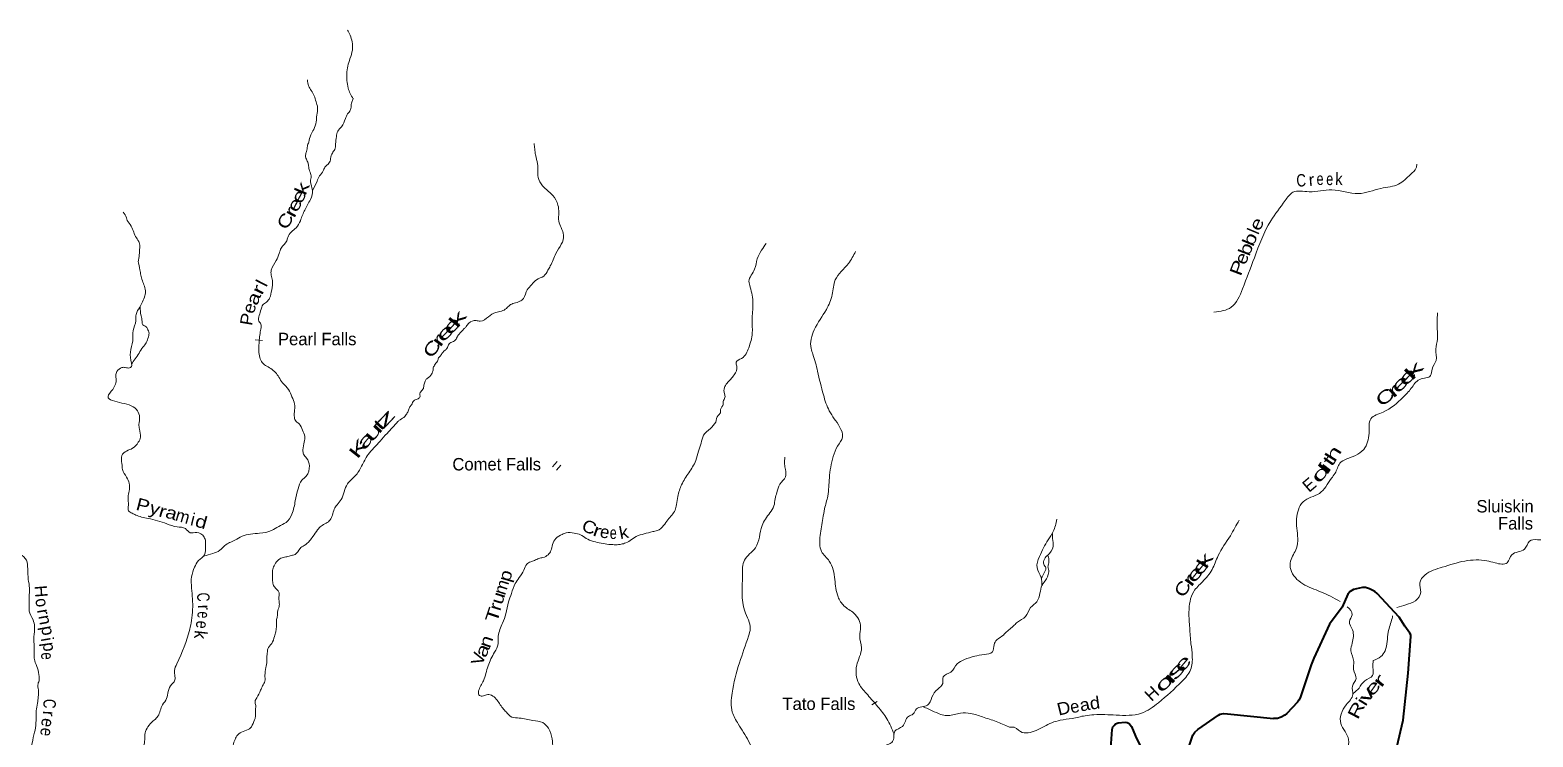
# Model space of a CAD drawing. Header units: feet. Extents: x -252658 to 9, y -366365 to -181930.
# Drawn here: x -204389 to -180199, y -261397 to -250029 of the extents above; entities that cross this region are included whole.
import ezdxf
from ezdxf.enums import TextEntityAlignment as Align

# ---------------------------------------------------------------- set-up
doc = ezdxf.new("R2010")
doc.units = ezdxf.units.FT
doc.header["$LTSCALE"] = 80
doc.layers.add('26', color=7, linetype='Continuous', lineweight=40)
doc.layers.add('39', color=7, linetype='Continuous', lineweight=13)
doc.layers.add('41', color=7, linetype='Continuous')

msp = doc.modelspace()

# ---------------------------------------------------------------- linework, layer by layer
at = {"layer": '26'}
for points in [[(-182392.09, -261563.1), (-182290.15, -261126.81), (-182206.15, -260374.2), (-182163.66, -259784.42), (-182165.07, -259755.98), (-182179.03, -259725.72), (-182260.44, -259614.01), (-182353.13, -259472.91), (-182707.07, -259090.34), (-182745.63, -259057.23), (-182828.03, -259013.53), (-182893.17, -258994.91), (-182942.9, -258993.39), (-183086.24, -259027.5), (-183139.74, -259057.75), (-183177.69, -259100.45), (-183267.94, -259309.25), (-183473.63, -259581.67), (-183723.64, -260129.68), (-183766.78, -260238.12), (-183944.01, -260766.52), (-183966.7, -260807.97), (-183988.8, -260840.57), (-184157.64, -261018.74), (-184191.18, -261047.71), (-184253.98, -261080.29), (-184312.14, -261098.91), (-184376.1, -261099.74)], [(-187036.73, -262178.25), (-186974.34, -261276.6), (-186960.49, -261236.23), (-186941.88, -261210.62), (-186916.29, -261187.35), (-186877.34, -261172.55), (-186760.44, -261161.75), (-186730.2, -261164.08), (-186699.91, -261178.85), (-186662.74, -261226.92), (-186597.51, -261385.42), (-186428.86, -261730.37)], [(-185775.43, -261669.32), (-185673.98, -261370.9), (-185641.54, -261320.01), (-185593.13, -261276.85), (-185261.22, -261047.71), (-185231.69, -261032.97), (-185182.13, -261022.1), (-185112.7, -261023.14), (-184376.1, -261099.74)]]:
    msp.add_lwpolyline(points, dxfattribs=at)
at = {"layer": '39'}
for p, q in [((-200764.9, -255009.69), (-200646.2, -255020.01)), ((-195982.46, -257054.68), (-195906.63, -256966.37)), ((-195916.1, -257107.18), (-195844.76, -257024.82)), ((-190837.74, -260881.62), (-190755.2, -260829.45))]:
    msp.add_line(p, q, dxfattribs=at)
for points in [[(-199190.05, -251137.07), (-199269.29, -250961.01), (-199288.61, -250839.59), (-199292.06, -250728.65), (-199240.13, -250490.07), (-199200.63, -250351.97), (-199205.58, -250218.81), (-199237.31, -250111.19), (-199281.75, -250029.46)], [(-201590.88, -258488.33), (-201449.42, -258447.61), (-201333.36, -258396.06), (-201255, -258319.39), (-201091.77, -258232.73), (-200977.44, -258169.05), (-200694.23, -258121.65), (-200501.74, -258076.03), (-200387.36, -258010.33), (-200269.05, -257948.76), (-200173.25, -257816.08), (-200119.83, -257599.71), (-200075.08, -257409.33), (-200013.33, -257267.75), (-199945.27, -257200.91), (-199893.07, -257036.91), (-199938.57, -256914.85), (-199985.44, -256851.2), (-199997.89, -256780.34), (-199974.78, -256653.93), (-199968.73, -256567.4), (-200004.54, -256461.7), (-200056.65, -256363.66), (-200106.1, -256324.13), (-200134.8, -256258.92), (-200131.92, -256136.04), (-200131.81, -256045.33), (-200173.34, -255925.38), (-200227.08, -255811.17), (-200323.21, -255699.94), (-200385.63, -255611.72), (-200438.26, -255535.84), (-200513.37, -255473.5), (-200598.79, -255421), (-200654.14, -255375.28), (-200690.56, -255295.77), (-200708.1, -255184.47), (-200700.16, -255017.36), (-200687.5, -254906.82), (-200671.19, -254812.48), (-200681.67, -254743.69), (-200705.08, -254710.86), (-200700.9, -254618.24), (-200670.39, -254520.23), (-200642.56, -254450.37), (-200583.03, -254403.47), (-200533.14, -254338.19), (-200499.87, -254208), (-200488.33, -254059.12), (-200508.45, -253971.95), (-200506.52, -253889.36), (-200428.38, -253736.09), (-200379.37, -253622.41), (-200345.08, -253534.57), (-200257.76, -253419.82), (-200240.33, -253363.82), (-200185.95, -253278.49), (-200105.71, -253207.91), (-200038.58, -253094.68), (-199968.07, -252923.08), (-199877.47, -252754), (-199843.68, -252601.64), (-199874.75, -252465.82), (-199864.58, -252375.37), (-199888.82, -252292.13), (-199907.12, -252213.06), (-199919.8, -252152.28), (-199948.55, -252089.08), (-199955.47, -252040.53), (-199937.95, -251980.5), (-199925.9, -251896.14), (-199904.21, -251830.16), (-199871.31, -251716.08), (-199822.87, -251626.57), (-199783.79, -251506.6), (-199775.21, -251397.97), (-199760.25, -251275.38), (-199786.27, -251182.02), (-199814.26, -251086.59), (-199864.69, -251002.69), (-199905.24, -250927.11), (-199925.17, -250831.88)], [(-199843.97, -252609.78), (-199769.8, -252458.35), (-199731.57, -252374.64), (-199671.28, -252295.5), (-199643.69, -252235.72), (-199577.69, -252170.84), (-199551.73, -252094.88), (-199523.48, -252006.89), (-199483.85, -251949.42), (-199471.66, -251859.02), (-199458.85, -251742.43), (-199434.67, -251656.35), (-199376.59, -251585.23), (-199313.06, -251453.77), (-199277.04, -251378.06), (-199235.39, -251320.64), (-199222.18, -251272.59), (-199210.08, -251186.22), (-199188.67, -251132.33), (-199186.82, -251124.54)], [(-197513.16, -254956), (-197401.29, -254831.04), (-197368.22, -254795.58), (-197324.65, -254742.23), (-197210.84, -254700.71), (-197142.56, -254710.46), (-197011.93, -254639.12), (-196893.43, -254569.49), (-196802.29, -254549.58), (-196722.67, -254505.19), (-196671.14, -254456.08), (-196597.8, -254421.62), (-196504.41, -254391.68), (-196446.89, -254344.73), (-196385.19, -254205.16), (-196312.72, -254122.3), (-196236.33, -254043.56), (-196122.14, -253985.92), (-196053.37, -253888.86), (-196015.57, -253823.28), (-195924.21, -253621.96), (-195800.43, -253326.71), (-195841.95, -253206.76), (-195877.77, -253101.05), (-195878.68, -252968), (-195891.87, -252842.7), (-195974.93, -252689.46), (-196112.97, -252561.07), (-196200.62, -252431.91), (-196217.7, -252300.47), (-196218.9, -252179.5), (-196253.86, -252037.54), (-196265.65, -251938.48), (-196275.7, -251851.55)], [(-185332.69, -254563.68), (-185053.73, -254487.14), (-184874.1, -254192.38), (-184682.93, -253690.27), (-184418.47, -253096.04), (-184186.16, -252769.44), (-184062.16, -252637.41), (-183801.84, -252629.21), (-183436.45, -252599.61), (-183007.14, -252659.08), (-182647.42, -252575.07), (-182360.45, -252506.64), (-182169.7, -252350.92), (-182078.17, -252246.86), (-182067.66, -252186.51)], [(-202646.72, -253755.28), (-202623.94, -253530.5), (-202632.08, -253447.65), (-202676.6, -253369.95), (-202720.85, -253280.17), (-202762.84, -253180.36), (-202825.21, -253090.12), (-202838.32, -253047.47), (-202888.55, -252955.52)], [(-193352.08, -256334.3), (-193315.34, -256228.38), (-193278.01, -256182.95), (-193274.72, -256128.61), (-193232.56, -256049.02), (-193231.48, -256002.69), (-193203.74, -255936.86), (-193212.44, -255878.19), (-193214.16, -255779.38), (-193170.22, -255709.92), (-193056.25, -255575.68), (-193012.63, -255433.65), (-193025.26, -255370.85), (-192937.16, -255308.53), (-192820.33, -255138.08), (-192764.47, -254903.63), (-192767.48, -254687.88), (-192753.39, -254430.22), (-192766.25, -254290.82), (-192797.51, -254163.06), (-192817.5, -254069.84), (-192726.28, -253874.57), (-192684.11, -253708.31), (-192614.4, -253570.96), (-192541.27, -253459.89)], [(-202579.77, -254398.33), (-202541.21, -254300.52), (-202531.93, -254248.34), (-202547.7, -254147.16), (-202579.91, -254059.69), (-202606.03, -253970.36), (-202620.2, -253887.36), (-202649.08, -253743.53)], [(-190483.04, -261349.91), (-190599.41, -261103.64), (-190742.12, -260912.04), (-190906.95, -260722.41), (-191049.66, -260538.86), (-191083.63, -260244.81), (-191006.94, -259965.1), (-191034.96, -259773.75), (-191020.76, -259630.82), (-191129.23, -259407.07), (-191288.09, -259289.94), (-191382.54, -259142.74), (-191436.64, -258864.76), (-191524.93, -258568.57), (-191649.55, -258413.25), (-191671.48, -258157.48), (-191626.99, -257881.73), (-191600.71, -257728.75), (-191550.24, -257523.48), (-191523.85, -257231.57), (-191461.2, -256887.39), (-191390.64, -256720.42), (-191310.04, -256573.61), (-191358.2, -256410.41), (-191524.99, -256152.31), (-191619.35, -255896.38), (-191713.61, -255515.61), (-191787.84, -255243.62), (-191817.94, -255148.92), (-191767.4, -254849.01), (-191571.96, -254523.24), (-191477.2, -254283.84), (-191428.72, -254048.36), (-191217.24, -253783.03), (-191102.4, -253589.98)], [(-204630.89, -263142.01), (-204527.14, -263132.35), (-204422.05, -263118.83), (-204323.51, -263127.32), (-204266.18, -263088.43), (-204231.05, -263051), (-204149.79, -263022.78), (-204032.52, -263005.53), (-203920.81, -262967.98), (-203824.28, -262889.75), (-203777.9, -262802.21), (-203640.81, -262712.88), (-203510.51, -262655.64), (-203406.06, -262583.65), (-203312.32, -262452.94), (-203253.63, -262355.63), (-203218.67, -262239.59), (-203121.43, -262131.13), (-203042.69, -262038.35), (-202980.24, -261953.22), (-202713.35, -261742.14), (-202613.67, -261615.61), (-202548.42, -261496.29), (-202543.76, -261383.53), (-202519.25, -261283.35), (-202454.51, -261186.19), (-202330.71, -261062.27), (-202255.94, -260880.69), (-202191.11, -260779.5), (-202166.27, -260665.22), (-202107.15, -260549.78), (-202061.57, -260496.49), (-202057.86, -260424.01), (-202065.71, -260329.08), (-202026.87, -260219.18), (-201818.47, -259666.01), (-201791, -259525.59), (-201772.71, -259346.65), (-201788.86, -259003.59), (-201790.66, -258822.13), (-201740.71, -258668.16), (-201677.75, -258560.88), (-201580.84, -258466.53), (-201567.52, -258327.77), (-201563.71, -258251.27), (-201588.29, -258182.13), (-201705.5, -258110.69), (-201812.33, -258112.08), (-201889.4, -258047.68), (-202023.72, -258018.15), (-202187.81, -257969.74), (-202488, -257881.67), (-202594.31, -257860.89), (-202686.24, -257828.38), (-202746.04, -257800.69), (-202804.39, -257761.5), (-202804.39, -257671.93), (-202812.17, -257539.52), (-202792.71, -257442.17), (-202793.18, -257317.78), (-202835.22, -257219.99), (-202900.81, -257095.4), (-202910.68, -257000.42), (-202911.69, -256871.4), (-202837.45, -256798.66), (-202739.7, -256754.72), (-202646.77, -256658.25), (-202610.6, -256576.51), (-202629.73, -256447.03), (-202636.04, -256372.29), (-202625.16, -256251.62), (-202661.16, -256153.98), (-202910.06, -256026.87), (-203133.3, -255922.57), (-203058.06, -255807.52), (-203015.76, -255721.9), (-203002.03, -255651.69), (-203010.54, -255584.96), (-202990.91, -255520.95), (-202910.81, -255456.42), (-202856.39, -255455.75), (-202788.06, -255463.49), (-202757.29, -255440.06), (-202758.03, -255385.62), (-202774.07, -255209.86), (-202737.56, -255027.34), (-202727.65, -254862.3), (-202687.68, -254704.05), (-202683.26, -254601.36), (-202622.08, -254483.95), (-202579.77, -254398.33)], [(-202756.79, -255399.57), (-202697.98, -255316.56), (-202635.4, -255225.39), (-202572.67, -255128.18), (-202518.62, -255056.95), (-202484.18, -254963.07), (-202476.35, -254886.67), (-202491.61, -254850.01), (-202536.51, -254788.43), (-202574.35, -254769.35), (-202585.21, -254716.67), (-202603.18, -254623.5), (-202619.49, -254478.75)], [(-181735.49, -254575.42), (-181737.63, -254879.51), (-181734.44, -254998.35), (-181761.81, -255161.28), (-181757.04, -255342.57), (-181822.58, -255481.06), (-181845.51, -255585.62), (-182021.48, -255648.81), (-182157.66, -255790.82), (-182289.82, -255934.87), (-182608.25, -256172.25), (-182808.76, -256281.57), (-182836.61, -256510.96), (-182923.19, -256772.15), (-183057.05, -256871.89), (-183306.09, -256996.98), (-183383.89, -257157.53), (-183442.96, -257237.67), (-183532.7, -257373.97), (-183636.34, -257479.96), (-183899.58, -257615.02), (-183975.13, -257743.37), (-183999.41, -258039.25), (-184003.7, -258361.45), (-184099.99, -258568.19), (-184096.91, -258703.15), (-183904.85, -258934.11), (-183617.24, -259061.04), (-183301.87, -259217.3)], [(-197899.69, -255463.7), (-197868.02, -255402), (-197824.23, -255338.59), (-197819.68, -255316.53), (-197784.27, -255267.01), (-197750.96, -255221.48), (-197711.71, -255180.12), (-197678.73, -255148.69), (-197655.16, -255088.8), (-197630.39, -255063.21), (-197573.39, -255038.42), (-197540.55, -255013.03), (-197510.9, -254951.28)], [(-205217.34, -263533.92), (-205173.83, -263471.08), (-205024.32, -263367.96), (-204929.51, -263277.58), (-204853.07, -263196.84), (-204769.37, -263150.53), (-204708.48, -263131.89), (-204646.53, -263153.58), (-204550.87, -263026.95), (-204501.91, -262915.28), (-204469.44, -262819.33), (-204471.02, -262714.48), (-204518.73, -262600.42), (-204529.39, -262539.69), (-204520.71, -262427.02), (-204440.13, -262255.67), (-204401.57, -262157.86), (-204344.18, -262030.28), (-204268.9, -261913.22), (-204202.58, -261834.24), (-204186.31, -261741.92), (-204236.88, -261664.07), (-204310.4, -261619.92), (-204353.62, -261572.49), (-204355.86, -261495.84), (-204315.51, -261321.47), (-204293.99, -261176.88), (-204289.32, -260977.44), (-204268.32, -260855.01), (-204257.86, -260752.47), (-204255.27, -260641.67), (-204260.96, -260540.74), (-204241.33, -260476.73), (-204244.18, -260426.27), (-204267.25, -260292.66), (-204314.76, -260170.54), (-204321.11, -260011.15), (-204325.95, -259787.29), (-204316.04, -259622.25), (-204341.69, -259512.77), (-204402.87, -259372.17), (-204402.34, -259263.34), (-204403.64, -259146.39), (-204398.27, -259003.42), (-204417.17, -258863.87), (-204427.36, -258696.31), (-204448.18, -258552.68), (-204546.84, -258463.56), (-204670.47, -258408.09), (-204721.65, -258356.43), (-204775.9, -258177.71), (-204817.7, -257983.17), (-204841.94, -257899.92), (-204885.23, -257683.17), (-204909.56, -257517.29), (-204910.05, -257366.1), (-204887.22, -257251.77), (-204842.72, -257158.14), (-204817.5, -257027.74), (-204776.88, -256927.97), (-204763.37, -256781.16), (-204736.66, -256672.97), (-204706.44, -256587.05), (-204722.58, -256501.99), (-204716.34, -256407.41), (-204698.71, -256256.67), (-204672.59, -256088), (-204663.54, -255959.22), (-204697.05, -255841.48), (-204775.2, -255736.75), (-204850.03, -255662.33), (-204977.54, -255600.71), (-205144.93, -255606.64), (-205215.93, -255627.06), (-205288.38, -255623.24), (-205381.53, -255643.11), (-205457.18, -255689.61), (-205545.73, -255598.73), (-205643.68, -255479.39), (-205734.34, -255392.48), (-205814.88, -255303.81), (-205903.11, -255285.5), (-205963.3, -255360.61), (-206034.73, -255399.15), (-206071.17, -255406.31), (-206123.53, -255405.01), (-206145.87, -255412.52), (-206208.06, -255400.9), (-206236.44, -255408.26), (-206282.85, -255411.14), (-206355.35, -255409.34)], [(-201266.73, -262092.44), (-201283.01, -262013.43), (-201283.09, -261930.78), (-201283.83, -261876.34), (-201231.18, -261778.88), (-201157.49, -261643.64), (-201122.58, -261529.61), (-201090.16, -261435.68), (-201050.24, -261366.12), (-200960.22, -261307.88), (-200854.42, -261264.14), (-200827.48, -261232.56), (-200776.56, -261122.96), (-200761.33, -261074.96), (-200761.65, -261002.39), (-200757.65, -260917.83), (-200757.04, -260891.64), (-200767.66, -260828.89), (-200738.01, -260767.14), (-200678.74, -260645.65), (-200646.89, -260575.89), (-200610.86, -260500.19), (-200608.64, -260405.51), (-200591.67, -260282.97), (-200579.15, -260178.47), (-200577.27, -260097.89), (-200570.05, -260047.68), (-200562.4, -259979.33), (-200499.91, -259892.19), (-200454.98, -259780.43), (-200433.1, -259706.39), (-200425.78, -259652.15), (-200422.03, -259577.66), (-200422.81, -259525.23), (-200409.27, -259463.08), (-200407.52, -259388.55), (-200379.27, -259300.56), (-200379.59, -259227.99), (-200383.74, -259147.26), (-200387.76, -259060.48), (-200429.01, -259015.12), (-200468.11, -258963.75), (-200481.31, -258925.13), (-200485.51, -258846.41), (-200487.7, -258767.75), (-200484.56, -258719.45), (-200462.67, -258645.41), (-200408.38, -258564.12), (-200328.66, -258515.7), (-200255.74, -258499.37), (-200182.72, -258479), (-200123.9, -258462.32), (-200043.1, -258367.57), (-199977.43, -258316.79), (-199940.61, -258293.52), (-199891.1, -258244.35), (-199837.05, -258173.13), (-199759.99, -258066.19), (-199704.2, -258007.1), (-199622.52, -257960.75), (-199558.77, -257905.89), (-199522.74, -257830.19), (-199492.24, -257732.18), (-199448.34, -257664.73), (-199381.88, -257579.71), (-199281.28, -257328.22), (-199155.38, -257200.33), (-199052.93, -257041.61), (-198947.85, -256856.76), (-198753.37, -256639.85), (-198643.66, -256515.59), (-198556.82, -256420.99), (-198467.96, -256326.44), (-198432.97, -256295.05), (-198355.22, -256244.57), (-198334.33, -256212.84), (-198302.8, -256157.18), (-198283.31, -256099.21), (-198250, -256053.67), (-198214.31, -255992.07), (-198157.26, -255965.27), (-198116.18, -255932.02), (-198110.46, -255859.6), (-198064.88, -255806.3), (-198049.28, -255742.19), (-198027.58, -255676.21), (-198004.49, -255636.47), (-197959.38, -255603.32), (-197928.18, -255561.76), (-197909.26, -255527.97), (-197899.69, -255463.7)], [(-179905, -255637.83), (-179815, -256035.22), (-179728.29, -256327.86), (-179647.08, -256541.92), (-179732.82, -256684.3), (-179631.03, -256840.1), (-179529.39, -257018.06), (-179543.09, -257243.52), (-179605.42, -257498.84), (-179744.14, -257715.35), (-179901.8, -258042.49), (-179993.78, -258211), (-180254.31, -258249.41), (-180333.9, -258377.73), (-180540.32, -258466.88), (-180613.86, -258595.24), (-180807.56, -258597.88), (-180938.47, -258564.71), (-181295.6, -258568.19), (-181657.45, -258668.3), (-181936.75, -258793.18), (-182018.34, -258919.47), (-182005.26, -259066.58), (-182090.99, -259206.94), (-182242.75, -259270.3), (-182388.37, -259315.2)], [(-195784.56, -262617.05), (-195789.79, -262601.08), (-195906.17, -262322.05), (-195922.62, -262077.75), (-195974.2, -261870.87), (-195978.67, -261717.57), (-195986.02, -261429.14), (-196044.49, -261258.38), (-196137.07, -261167.4), (-196297.42, -261131.17), (-196514.16, -261093.55), (-196632.69, -261078.52), (-196727.47, -260995.54), (-196780.48, -260935.77), (-196885.83, -260788.03), (-196963, -260727.67), (-197043.36, -260717.61), (-197110.39, -260740.14), (-197164.33, -260720.66), (-197168.91, -260658.06), (-197092.5, -260492.65), (-197016.41, -260254.67), (-196912.55, -260035.52), (-196855.01, -259901.9), (-196852.04, -259774.99), (-196782.65, -259565.06), (-196730.78, -259415.17), (-196686.08, -259226.81), (-196640.53, -259088.85), (-196580.42, -258931.1), (-196517.7, -258833.89), (-196440.31, -258712.85), (-196395.75, -258617.21), (-196330.42, -258580.53), (-196269.48, -258559.86), (-196198.15, -258525.35), (-196133.33, -258510.83), (-196051.69, -258466.49), (-196005.83, -258401.11), (-195977.34, -258303.05), (-195926.65, -258203.52), (-195826.47, -258141.51), (-195759.3, -258112.94), (-195630.51, -258120.16), (-195528.37, -258146.88), (-195439.03, -258203.52), (-195321.29, -258252.79), (-195194.99, -258280.11), (-195074.58, -258301.24), (-194988.04, -258305.4), (-194893.25, -258301.7), (-194822.29, -258283.3), (-194730.58, -258239.22), (-194632.32, -258173.12), (-194506.42, -258131.89), (-194366.53, -258095.05), (-194295.62, -258078.66), (-194190.93, -257996.6), (-194124.27, -257903.52), (-194007.87, -257751.19), (-193985.61, -257661.04), (-193964.37, -257528.53), (-193901.54, -257340.62), (-193788.22, -257147.9), (-193672.79, -256951.21), (-193630.99, -256801.07), (-193587.75, -256675.16), (-193548.43, -256545.11), (-193439.11, -256436.96), (-193352.08, -256334.3)], [(-192494.51, -262759.6), (-192471.82, -262569.43), (-192433.45, -262386.28), (-192467.53, -262239.22), (-192553.88, -262027.61), (-192680.44, -261771.61), (-192823.05, -261465.24), (-192989.82, -261187), (-193086.25, -260997.52), (-193090.03, -260693.46), (-192970.92, -260204.43), (-192823.69, -259773.85), (-192797.44, -259657.13), (-192885.74, -259373.02), (-192921.49, -258795.05), (-192891.12, -258555.51), (-192713.89, -258354.54), (-192606.96, -257998.38), (-192482.05, -257793.27), (-192415.56, -257680.66), (-192397.36, -257567.94), (-192367.1, -257465.31), (-192318.7, -257330.51), (-192230.07, -257213.92), (-192231.99, -257095.11), (-192243.99, -257010.52), (-192239.88, -256895.76)], [(-188633.96, -261235.5), (-188619.35, -261242.16), (-188584.62, -261237.32), (-188446.98, -261310.17), (-188196.69, -261293.84), (-187941.6, -261168.79), (-187808.16, -261129.47), (-187614.26, -261098.64), (-187406.15, -261055.83), (-187264.81, -261040.73), (-186907.74, -261045.31), (-186502.01, -261016), (-186228.44, -260846.78), (-185848.74, -260503.11), (-185710.24, -260318.82), (-185682.45, -260097.49), (-185703.24, -259897.96), (-185723.64, -259644.06), (-185735.95, -259388.2), (-185658.99, -259060.48), (-185516.63, -258900.39), (-185363.95, -258706.13), (-185265.52, -258481.28), (-185069.57, -258160.45), (-184928.59, -257909.72)], [(-187864.03, -257896.7), (-187919.89, -258093.66), (-188001.53, -258226), (-188142.65, -258496.87), (-188180.23, -258675.84), (-188116.78, -258833.38), (-188104.65, -258959.55)], [(-188012.12, -258480.6), (-187921.58, -258333.31), (-187930.76, -258204.35), (-187934.4, -258127.67)], [(-188113.28, -258849.57), (-188049.45, -258727.12), (-188039.02, -258678.86), (-188072.91, -258620.22), (-188062.22, -258535.71), (-188011.42, -258483.71), (-187989.71, -258552.34), (-188000.39, -258636.85), (-188008.65, -258662.97)], [(-188104.65, -258959.55), (-188068.93, -258914.28), (-188001.44, -258785.87), (-187994.77, -258697.31), (-188008.65, -258662.97)], [(-188104.65, -258959.55), (-188134.71, -259087.01), (-188184.09, -259223.6), (-188283.6, -259315.53), (-188367.34, -259459.93), (-188497.11, -259551.64), (-188547.89, -259599.61), (-188619.95, -259662.07)], [(-183191.68, -259302.34), (-183109.41, -259431.23), (-183152.55, -259539.67), (-183103.08, -259676.97), (-183108.6, -259888.4), (-183127.63, -260011.11), (-183082.45, -260184.64), (-183085.38, -260313.51), (-183046.05, -260458.79), (-183105.42, -260581.22), (-183098.29, -260714.19), (-183206.41, -260882.58), (-183291.23, -261180.04), (-183165.96, -261440.73), (-183185.24, -261599.7), (-183210.09, -261976.12), (-183225.27, -262125.05), (-183332.9, -262224.97), (-183323.66, -262343.86), (-183340.59, -262456.52), (-183405.62, -262522.51), (-183353.92, -262629.62), (-183453.36, -262711.48), (-183563.56, -262889.93), (-183818.19, -263234.5), (-183998.54, -263345.98), (-184090.19, -263468.18), (-184191.8, -263572.17), (-184244.78, -263646.31), (-184307.92, -263730.44), (-184382.89, -263776.22), (-184636.01, -263907.32), (-184794.93, -263841.73), (-184869.24, -263792.87), (-184968.21, -263808.27), (-185109.16, -263768.99), (-185408.42, -263577.53), (-185511.27, -263570.75), (-185536.65, -263576.07)], [(-182457.77, -259449.99), (-182466.23, -259490.22), (-182528.32, -259711.31), (-182578.85, -260011.03), (-182646.1, -260105.2), (-182769.62, -260168.76)], [(-188619.95, -259662.07), (-188671.3, -259705.76), (-188723.08, -259758.68), (-188827.77, -259836.98), (-188872.09, -259913.39), (-188898.34, -260030.12), (-189031.18, -260072.12), (-189184.12, -260099.97), (-189351.16, -260151.96), (-189465.9, -260222.18), (-189568.63, -260354.85), (-189691.43, -260433.11), (-189699.56, -260539.81), (-189780.11, -260626.21), (-189872.78, -260756.89), (-189945.32, -260887.61), (-190035.88, -260911.58), (-190122.42, -260945.62), (-190172.79, -261028.06), (-190251.29, -261066.15), (-190345.99, -261227.03), (-190470.8, -261305.28), (-190484.94, -261371.7), (-190501.11, -261460.26), (-190543.4, -261502.45), (-190631.96, -261538.5), (-190720.56, -261628.92), (-190766.9, -261707.34), (-190803.2, -261809.95), (-190803.28, -261900.56), (-190811.37, -261958.94)], [(-182769.62, -260168.76), (-182774.43, -260279.49), (-182781.4, -260408.33), (-182907.09, -260494.03), (-182998.7, -260610.18), (-183093.61, -260699.79)], [(-188633.96, -261235.5), (-188838.89, -261149.79), (-189058.14, -261074.8), (-189249.25, -261020.02), (-189412.22, -261013.62), (-189611.45, -261053.46), (-189800.54, -261006.73), (-189935.3, -260944.02), (-190015.76, -260911.62)]]:
    msp.add_spline(points, degree=3, dxfattribs=at)

# ---------------------------------------------------------------- texts
at = {"layer": '41'}
for s, rotation, width, p in [('k', 67.381, 1.45, (-199919.72, -252612.34)), ('C', 3.187, 0.8, (-183923.93, -252545.17)), ('e', 1.429, 0.75, (-183623.26, -252520.91)), ('e', 358.89, 0.75, (-183471.41, -252522.62)), ('k', 358.909, 0.9, (-183323.38, -252522.46)), ('e', 62.694, 1.4, (-200045.16, -252883.11)), ('e', 62.046, 1.4, (-199976.99, -252747.53)), ('C', 61.608, 1.3, (-200195.08, -253145.4)), ('r', 62.388, 1.6, (-200105.57, -253002)), ('e', 65.712, 1.3, (-184557.26, -253187.67)), ('b', 69.017, 1.3, (-184729.48, -253586.75)), ('b', 67.269, 1.35, (-184664.33, -253432)), ('P', 69.296, 1.35, (-184860.39, -253885.98)), ('e', 69.296, 1.2, (-184795.24, -253734.36)), ('r', 64.482, 1.5, (-200626.86, -254243.2)), ('l', 62.73, 1.15, (-200571.43, -254144.07)), ('e', 73.961, 1.1, (-200766.28, -254526.3)), ('a', 68.817, 1.3, (-200701.36, -254381.79)), ('P', 80.333, 1.1, (-200800.82, -254696.04)), ('e', 48.164, 1.9, (-197531.23, -254846.55)), ('k', 51.885, 2, (-197430.88, -254735.31)), ('r', 53.442, 1.9, (-197739.43, -255075.45)), ('e', 46.208, 2, (-197640.75, -254960.83)), ('C', 55.072, 1.45, (-197840.94, -255208.36)), ('k', 46.431, 2.25, (-182044.95, -255571.06)), ('e', 47.178, 1.95, (-182270.1, -255783.02)), ('e', 46.564, 2, (-182152.87, -255667.85)), ('C', 38.942, 1.55, (-182517.62, -256006.43)), ('r', 40.817, 2.05, (-182381.8, -255901.24)), ('z', 47.002, 2.35, (-198595.21, -256341.49)), ('u', 47.848, 2.05, (-198797.65, -256561.37)), ('t', 48.458, 1.85, (-198691.95, -256439.86)), ('K', 51.641, 1.75, (-199025.11, -256818.06)), ('a', 48.393, 2, (-198915.07, -256687.69)), ('t', 55.033, 1.6, (-183404.86, -257012.89)), ('h', 58.188, 1.6, (-183328.33, -256892.78)), ('d', 49.103, 2.05, (-183546.25, -257220.52)), ('i', 52.684, 1.55, (-183463.09, -257115.26)), ('P', 345.607, 1.2, (-202594.71, -257767.74)), ('y', 342.684, 1.2, (-202409.23, -257818.52)), ('r', 343.624, 1.25, (-202279.28, -257862.11)), ('a', 343.569, 1.2, (-202139.6, -257889.49)), ('d', 344.403, 1.25, (-201658.83, -258033.5)), ('C', 337.241, 1.15, (-195425.99, -258112.11)), ('r', 340.293, 1.35, (-195289.07, -258172.01)), ('e', 358.997, 0.75, (-195003.14, -258213.86)), ('k', 10.68, 1.1, (-194815.89, -258204.07)), ('e', 50.411, 1.8, (-185476.27, -258723.16)), ('k', 57.968, 1.75, (-185395.75, -258611.9)), ('p', 73.943, 1.2, (-196643.47, -258830.93)), ('r', 54.133, 1.85, (-185651.22, -258932.48)), ('e', 50.626, 1.8, (-185569.65, -258836.2)), ('m', 72.302, 1.05, (-196708.89, -259016.44)), ('C', 62.219, 1.3, (-185750.84, -259058)), ('o', 280.013, 0.95, (-204295.21, -259251.93)), ('C', 271.652, 0.75, (-201699.42, -259150.38)), ('T', 71.415, 1.4, (-196843.64, -259467.55)), ('r', 73.06, 1.25, (-196807.24, -259329.8)), ('u', 73.034, 1.25, (-196764.84, -259191.84)), ('r', 279.989, 1.05, (-204268.57, -259401.77)), ('n', 280.332, 1.05, (-204241.62, -259530.4)), ('e', 265.043, 0.85, (-201715.6, -259584.44)), ('e', 268.245, 0.75, (-201693.86, -259432.18)), ('p', 280.36, 1.05, (-204199.42, -259702.61)), ('n', 71.725, 1.25, (-196957.89, -259892.49)), ('e', 273.232, 0.8, (-204209.45, -260100.94)), ('V', 73.36, 1.1, (-197078.78, -260167.88)), ('a', 67.933, 1.35, (-197017.92, -260042.73)), ('s', 47.399, 2.25, (-185866.35, -260395.92)), ('e', 49.574, 1.85, (-185763.18, -260276.69)), ('o', 44.736, 2, (-186070.92, -260597.23)), ('r', 46.249, 2.2, (-185955.26, -260493.1)), ('e', 54.324, 1.65, (-182704.28, -260662.26)), ('r', 52.168, 1.95, (-182590.34, -260551.05)), ('d', 7.816, 1.1, (-187237.59, -260947.83)), ('i', 58.256, 1.35, (-182870.95, -260881.21)), ('v', 54.941, 1.75, (-182793.24, -260773.44)), ('C', 267.35, 0.8, (-204174.1, -260858.31)), ('D', 14.063, 1.1, (-187727.21, -261029.62)), ('a', 11.997, 1.1, (-187393.91, -260973.42)), ('R', 62.222, 1.4, (-182955.77, -261011.09)), ('e', 260.371, 0.95, (-204203.06, -261153.68)), ('e', 263.032, 0.9, (-204219.13, -261308.25))]:
    msp.add_text(s, height=200, rotation=rotation, dxfattribs=dict(at, width=width)).set_placement(p, align=Align.CENTER)
for s, rotation, p in [('r', 4.833, (-183756.53, -252536.55)), ('l', 67.269, (-184608.3, -253302.32)), ('E', 40.458, (-183735.24, -257416.84)), ('m', 343.998, (-201956.76, -257943.15)), ('i', 346.555, (-201791.1, -257995.43)), ('e', 349.242, (-195154.88, -258196.81)), ('H', 274.602, (-204311.76, -259063.82)), ('r', 273.145, (-201686.44, -259318.59)), ('i', 279.889, (-204211.34, -259843.51)), ('k', 263.727, (-201742.62, -259742.53)), ('p', 278.113, (-204176.9, -259959.91)), ('H', 42.893, (-186265.36, -260771.69)), ('r', 266.855, (-204182.63, -261017.92)), ('e', 11.736, (-187556.2, -261004.26))]:
    msp.add_text(s, height=200, rotation=rotation, dxfattribs=at).set_placement(p, align=Align.CENTER)
for s, p in [('Pearl Falls', (-200398.57, -255097.87)), ('Comet Falls', (-197591.74, -257111.18)), ('Sluiskin', (-181108.26, -257787.1)), ('Falls', (-180761.74, -258061.66)), ('Tato Falls', (-192278.85, -260963.56))]:
    msp.add_text(s, height=200, dxfattribs=at).set_placement(p)

doc.saveas('drawing.dxf')
